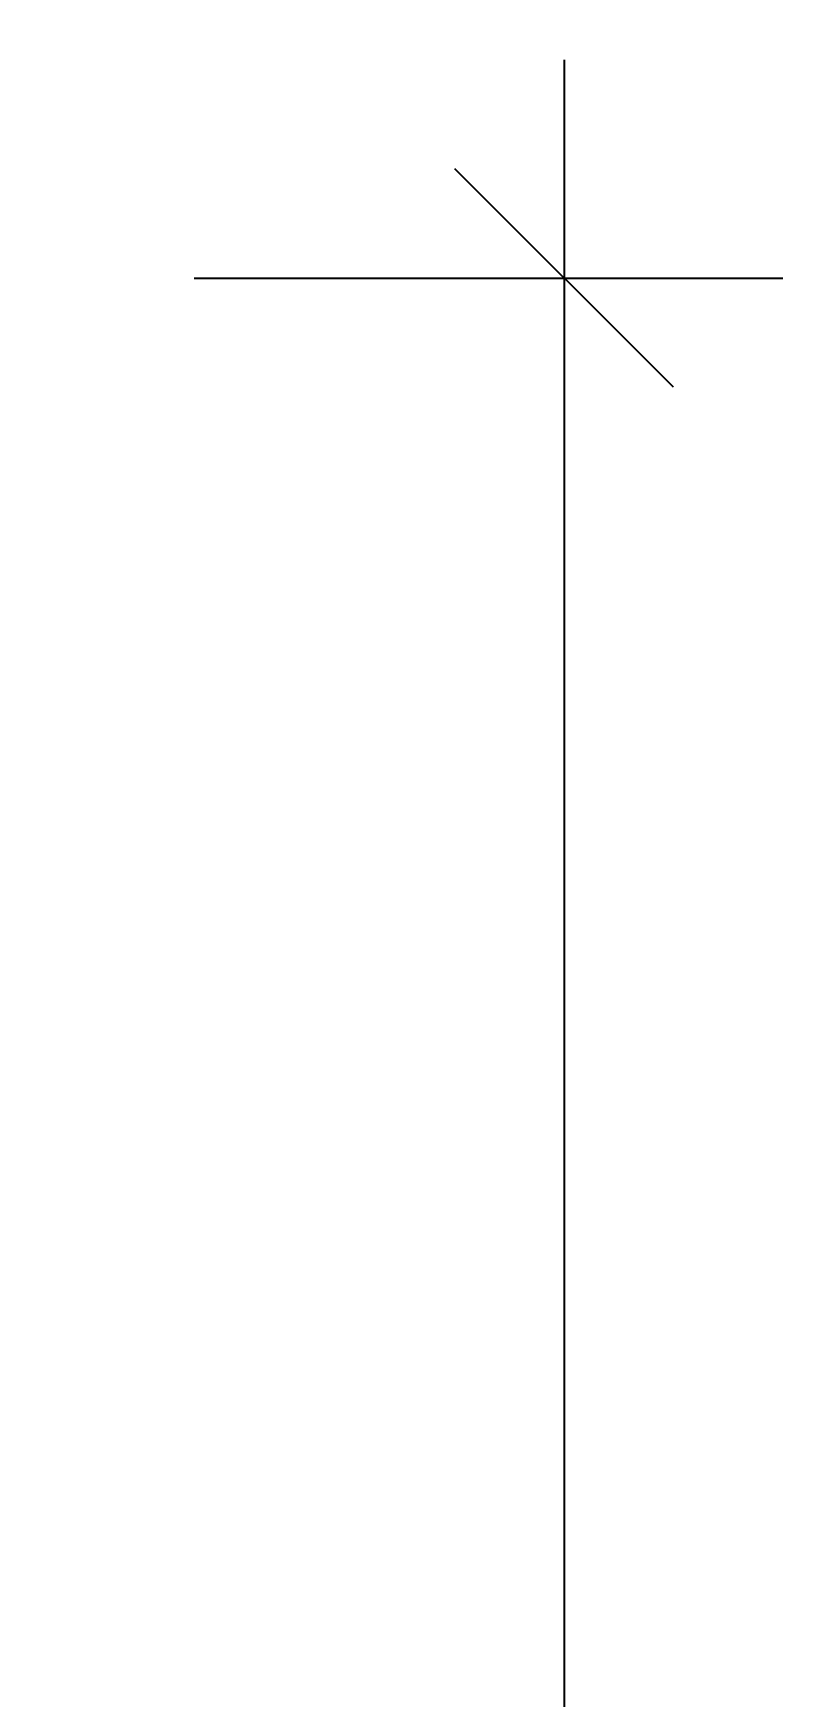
# Model space of a CAD drawing. Header units: millimetres. Extents: x 2061841 to 105821645, y -77612 to 48520811.
# Drawn here: x 105435855 to 105436284, y 48481589 to 48482541 of the extents above; entities that cross this region are included whole.
import ezdxf

# ---------------------------------------------------------------- set-up
doc = ezdxf.new("R2010")
doc.units = ezdxf.units.MM
doc.header["$LTSCALE"] = 10
doc.header["$MEASUREMENT"] = 0
for name, color, linetype in [('AS-COLS', 2, 'Continuous'), ('DIM', 8, 'Continuous'), ('S-OPENING', 6, 'Continuous')]:
    doc.layers.add(name, color=color, linetype=linetype)
doc.styles.add('200', font='romand.shx', dxfattribs={"width": 0.8, "height": 225})
doc.dimstyles.new('GR1', dxfattribs={"dimtxt": 225, "dimasz": 125, "dimexe": 125, "dimexo": 100, "dimgap": 50, "dimtad": 1, "dimdec": 0, "dimzin": 3, "dimdsep": 46, "dimtxsty": '200', "dimblk1": 'OBLIQUE', "dimblk2": 'OBLIQUE', "dimsah": 1, "dimcen": 0.0625, "dimdle": 125, "dimclrd": 3, "dimclre": 3, "dimclrt": 2, "dimadec": 0, "dimazin": 0, "dimtfac": 1, "dimtdec": 0, "dimtix": 1, "dimtmove": 0, "dimatfit": 3, "dimfxl": 1, "dimtolj": 1, "dimtzin": 0, "dimarcsym": 0})

# ---------------------------------------------------------------- blocks, each defined once
blk = doc.blocks.new('_Oblique')
at = {"color": 0, "linetype": 'ByBlock', "lineweight": -2}
blk.add_line((-0.5, -0.5), (0.5, 0.5), dxfattribs=at)
blk = doc.blocks.new('*D419')
at = {"layer": 'Defpoints', "color": 0, "transparency": 16777216}
for p in [(12894.46, 3511.05), (12894.46, 1210.8), (13206.06, 1210.8)]:
    blk.add_point(p, dxfattribs=at)
at = {"layer": 'DIM', "color": 3, "lineweight": -2, "transparency": 16777216}
for p, q in [((13206.06, 3636.05), (13206.06, 1085.8)), ((12994.46, 3511.05), (13331.06, 3511.05)), ((12994.46, 1210.8), (13331.06, 1210.8))]:
    blk.add_line(p, q, dxfattribs=at)
at = {"layer": 'DIM', "color": 3, "linetype": 'ByBlock', "lineweight": -2, "transparency": 16777216, "xscale": 125, "yscale": 125, "zscale": 125}
for p, rotation in [((13206.06, 3511.05), 90), ((13206.06, 1210.8), 270)]:
    blk.add_blockref('_Oblique', p, dxfattribs=dict(at, rotation=rotation))
at = {"layer": 'DIM', "color": 2, "transparency": 16777216, "insert": (13043.56, 2360.93), "char_height": 225, "attachment_point": 5, "rotation": 90, "style": '200'}
blk.add_mtext('\\A1;2300', dxfattribs=at)
blk = doc.blocks.new('*D461')
at = {"layer": 'AS-COLS', "color": 3, "lineweight": -2, "transparency": 16777216}
for p, q in [((12444.46, 3611.05), (12444.46, 3868.44)), ((12894.46, 3611.05), (12894.46, 3868.44)), ((13019.46, 3743.44), (12319.46, 3743.44)), ((12444.46, 3743.44), (12319.46, 3743.44)), ((12894.46, 3743.44), (13019.46, 3743.44))]:
    blk.add_line(p, q, dxfattribs=at)
at = {"layer": 'Defpoints', "color": 0, "transparency": 16777216}
for p in [(12444.46, 3743.44), (12444.46, 3511.05), (12894.46, 3511.05)]:
    blk.add_point(p, dxfattribs=at)
at = {"layer": 'AS-COLS', "color": 3, "linetype": 'ByBlock', "lineweight": -2, "transparency": 16777216, "xscale": 125, "yscale": 125, "zscale": 125}
blk.add_blockref('_Oblique', (12444.46, 3743.44), dxfattribs=at)
at = {"layer": 'AS-COLS', "color": 3, "linetype": 'ByBlock', "lineweight": -2, "transparency": 16777216, "xscale": 125, "yscale": 125, "zscale": 125, "rotation": 180}
blk.add_blockref('_Oblique', (12894.46, 3743.44), dxfattribs=at)
at = {"layer": 'AS-COLS', "color": 2, "transparency": 16777216, "insert": (12669.46, 3905.94), "char_height": 225, "attachment_point": 5, "style": '200'}
blk.add_mtext('\\A1;450', dxfattribs=at)
blk = doc.blocks.new('G$CDE8A9FAD')
at = {"layer": 'AS-COLS', "color": 6}
dim = blk.add_linear_dim(base=(12444.46, 3743.44), p1=(12894.46, 3511.05), p2=(12444.46, 3511.05), dimstyle='GR1', dxfattribs=at)
dim.commit()
dim.dimension.update_dxf_attribs({"geometry": '*D461', "text_midpoint": (12669.46, 3905.94)})
at = {"layer": 'DIM'}
dim = blk.add_linear_dim(base=(13206.06, 1210.8, 0), p1=(12894.46, 3511.05), p2=(12894.46, 1210.8), angle=90, dimstyle='GR1', dxfattribs=at)
dim.commit()
dim.dimension.update_dxf_attribs({"geometry": '*D419', "text_midpoint": (13043.56, 2360.93, 0)})
blk = doc.blocks.new('TOWER-A TYPICAL FLOOR FRAMING PLAN N')
at = {"layer": 'AS-COLS', "color": 6}
blk.add_blockref('G$CDE8A9FAD', (102659952.34, 48576904.55), dxfattribs=at)

msp = doc.modelspace()

# ---------------------------------------------------------------- block references
at = {"layer": 'S-OPENING'}
msp.add_blockref('TOWER-A TYPICAL FLOOR FRAMING PLAN N', (2763000.29, -98014.71), dxfattribs=at)

doc.saveas('drawing.dxf')
